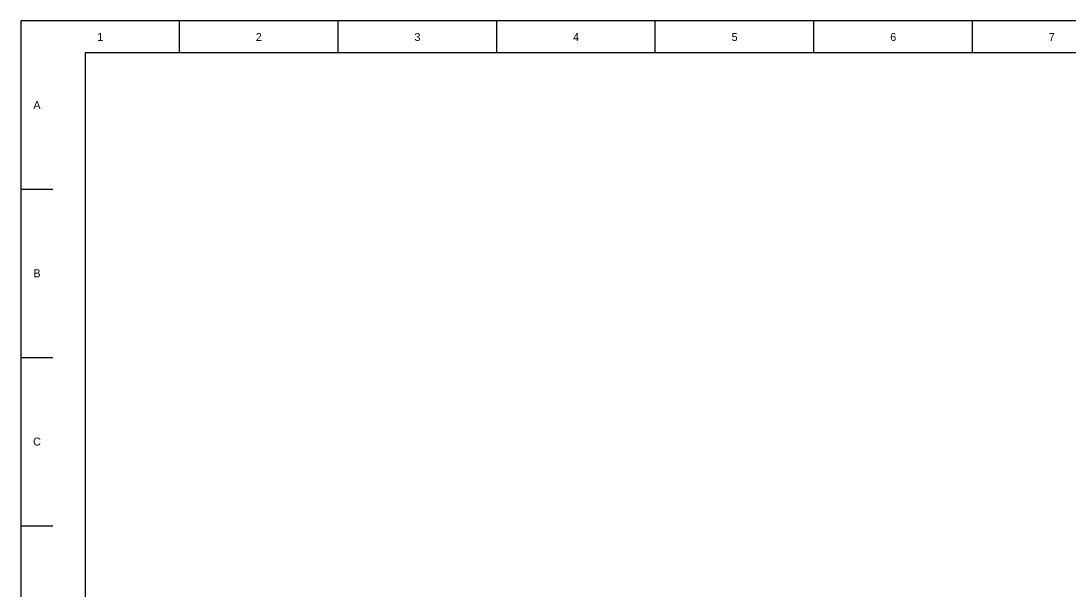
# Model space of a CAD drawing. Extents: x 0 to 2378, y 0 to 1682.
# Drawn here: x 0 to 655, y 1326 to 1682 of the extents above; entities that cross this region are included whole.
import ezdxf
from ezdxf.enums import TextEntityAlignment as Align

# ---------------------------------------------------------------- set-up
doc = ezdxf.new("R2010")
doc.units = 0
for name, color, linetype in [('FINA', 7, 'CONTINUOUS'), ('NORMA', 7, 'CONTINUOUS'), ('TEXTO', 7, 'CONTINUOUS')]:
    doc.layers.add(name, color=color, linetype=linetype)

msp = doc.modelspace()

# ---------------------------------------------------------------- linework, layer by layer
at = {"layer": 'FINA'}
for p, q in [((2378, 1682), (0, 1682)), ((0, 1682), (0, 0)), ((99.0833, 1662), (99.0833, 1682)), ((198.1667, 1662), (198.1667, 1682)), ((297.25, 1662), (297.25, 1682)), ((396.3333, 1662), (396.3333, 1682)), ((495.4167, 1662), (495.4167, 1682)), ((594.5, 1662), (594.5, 1682)), ((0, 1576.875), (20, 1576.875)), ((0, 1471.75), (20, 1471.75)), ((0, 1366.625), (20, 1366.625))]:
    msp.add_line(p, q, dxfattribs=at)
at = {"layer": 'NORMA'}
for p, q in [((2358, 1662), (40, 1662)), ((40, 1662), (40, 20))]:
    msp.add_line(p, q, dxfattribs=at)

# ---------------------------------------------------------------- texts
at = {"layer": 'TEXTO'}
for s, p in [('1', (49.5417, 1672)), ('2', (148.625, 1672)), ('3', (247.7083, 1672)), ('4', (346.7917, 1672)), ('5', (445.875, 1672)), ('6', (544.9583, 1672)), ('7', (644.0417, 1672)), ('A', (10, 1629.4375)), ('B', (10, 1524.3125)), ('C', (10, 1419.1875))]:
    msp.add_text(s, height=5, dxfattribs=at).set_placement(p, align=Align.MIDDLE_CENTER)

doc.saveas('drawing.dxf')
